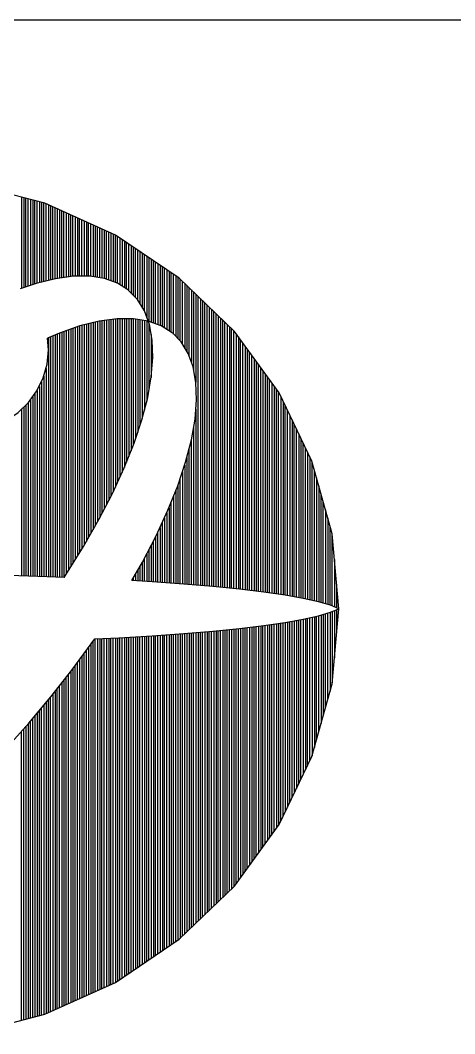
# Model space of a CAD drawing. Header units: millimetres. Extents: x 112 to 1408, y 148 to 1021.
# Drawn here: x 343.19 to 345.95, y 314.54 to 321 of the extents above; entities that cross this region are included whole.
import ezdxf

# ---------------------------------------------------------------- set-up
doc = ezdxf.new("R2010")
doc.units = ezdxf.units.MM
doc.layers.get('0').update_dxf_attribs({"color": 5, "lineweight": 30})

msp = doc.modelspace()

# ---------------------------------------------------------------- linework, layer by layer
for p, q in [((391.0205, 320.9994), (247.0205, 320.9994)), ((343.1931, 319.8713), (343.1931, 319.2899)), ((343.2073, 319.8676), (343.2073, 319.2951)), ((343.2215, 319.3002), (343.2215, 319.8646)), ((343.2358, 319.3049), (343.2358, 319.8598)), ((343.25, 319.8564), (343.25, 319.3091)), ((343.2642, 319.8536), (343.2642, 319.3146)), ((343.2785, 319.3197), (343.2785, 319.8498)), ((343.2927, 319.3246), (343.2927, 319.846)), ((343.3069, 319.8416), (343.3069, 319.3272)), ((343.3212, 319.8384), (343.3212, 319.3304)), ((343.3354, 319.3342), (343.3354, 319.8352)), ((343.3496, 319.3377), (343.3496, 319.8294)), ((343.3639, 319.8225), (343.3639, 319.3412)), ((343.3781, 319.816), (343.3781, 319.3449)), ((343.3924, 319.3488), (343.3924, 319.8096)), ((343.4066, 319.3523), (343.4066, 319.8041)), ((343.4208, 319.7974), (343.4208, 319.3542)), ((343.4351, 319.7908), (343.4351, 319.3559)), ((343.4493, 319.3581), (343.4493, 319.7849)), ((343.4635, 319.3601), (343.4635, 319.7787)), ((343.4778, 319.7717), (343.4778, 319.3618)), ((343.492, 319.7656), (343.492, 319.3634)), ((343.5062, 319.3655), (343.5062, 319.7596)), ((343.5205, 319.368), (343.5205, 319.7527)), ((343.5347, 319.7464), (343.5347, 319.368)), ((343.5489, 319.7399), (343.5489, 319.3682)), ((343.5632, 319.3682), (343.5632, 319.7334)), ((343.5774, 319.3681), (343.5774, 319.7271)), ((343.5916, 319.7203), (343.5916, 319.3686)), ((343.6059, 319.7143), (343.6059, 319.3681)), ((343.6201, 319.3685), (343.6201, 319.7079)), ((343.6343, 319.3669), (343.6343, 319.7008)), ((343.6486, 319.6949), (343.6486, 319.3643)), ((343.6628, 319.6886), (343.6628, 319.3625)), ((343.677, 319.36), (343.677, 319.6821)), ((343.6913, 319.3582), (343.6913, 319.6761)), ((343.7055, 319.6694), (343.7055, 319.3559)), ((343.7198, 319.6624), (343.7198, 319.3531)), ((343.734, 319.3486), (343.734, 319.657)), ((343.7482, 319.3437), (343.7482, 319.6501)), ((343.7625, 319.6434), (343.7625, 319.3388)), ((343.7767, 319.6374), (343.7767, 319.3329)), ((343.7909, 319.3284), (343.7909, 319.6309)), ((343.8052, 319.3229), (343.8052, 319.6212)), ((343.8194, 319.6116), (343.8194, 319.3138)), ((343.8336, 319.6017), (343.8336, 319.3042)), ((343.8479, 319.5924), (343.8479, 319.2954)), ((343.8621, 319.2863), (343.8621, 319.5829)), ((343.8763, 319.2758), (343.8763, 319.5731)), ((343.8906, 319.5629), (343.8906, 319.2616)), ((343.9048, 319.5539), (343.9048, 319.2469)), ((343.919, 319.2325), (343.919, 319.5439)), ((343.9333, 319.2172), (343.9333, 319.5346)), ((343.9475, 319.5248), (343.9475, 319.1936)), ((343.9617, 319.5154), (343.9617, 319.1703)), ((343.976, 319.1469), (343.976, 319.5055)), ((343.9902, 319.4961), (343.9902, 319.1074)), ((344.0044, 319.4861), (344.0044, 319.0809)), ((344.0187, 319.4769), (344.0187, 319.0757)), ((344.0329, 319.071), (344.0329, 319.4669)), ((344.0472, 319.0658), (344.0472, 319.4576)), ((344.0614, 319.4476), (344.0614, 319.06)), ((344.0756, 319.4384), (344.0756, 319.055)), ((344.0899, 319.0479), (344.0899, 319.4284)), ((343.5237, 319.3678), (343.4097, 319.3525)), ((343.6279, 319.3681), (343.5237, 319.3678)), ((343.7214, 319.3533), (343.6279, 319.3681)), ((344.1041, 319.0392), (344.1041, 319.4191)), ((344.1183, 319.4092), (344.1183, 319.0294)), ((344.1326, 319.3999), (344.1326, 319.0212)), ((344.1468, 319.0121), (344.1468, 319.3899)), ((344.161, 318.9995), (344.161, 319.3807)), ((344.1753, 319.3706), (344.1753, 318.9846)), ((344.1895, 319.3614), (344.1895, 318.9709)), ((343.2867, 319.3221), (343.1854, 319.2873)), ((343.4097, 319.3525), (343.2867, 319.3221)), ((343.8035, 319.3235), (343.7214, 319.3533)), ((343.8736, 319.2789), (343.8035, 319.3235)), ((344.2037, 318.9567), (344.2037, 319.3498)), ((344.218, 318.937), (344.218, 319.3361)), ((344.2322, 319.3211), (344.2322, 318.9131)), ((344.2464, 319.3073), (344.2464, 318.8896)), ((344.2607, 318.8589), (344.2607, 319.2946)), ((343.9312, 319.2199), (343.8749, 319.2779)), ((344.2749, 319.2816), (344.2749, 318.82)), ((344.2891, 319.2679), (344.2891, 318.7729)), ((344.3034, 319.2541), (344.3034, 318.6937)), ((344.3176, 317.3998), (344.3176, 319.2404)), ((343.9759, 319.147), (343.9312, 319.2199)), ((344.3318, 319.2266), (344.3318, 317.3983)), ((344.3461, 319.2129), (344.3461, 317.3971)), ((344.3603, 317.396), (344.3603, 319.1991)), ((344.3745, 317.3947), (344.3745, 319.1846)), ((344.3888, 319.1708), (344.3888, 317.3932)), ((344.0072, 319.0606), (343.9759, 319.147)), ((344.403, 319.1571), (344.403, 317.3924)), ((344.4173, 317.3913), (344.4173, 319.1434)), ((344.4315, 317.3896), (344.4315, 319.1296)), ((344.4457, 319.1159), (344.4457, 317.3886)), ((344.46, 319.1021), (344.46, 317.3869)), ((343.5653, 319.0515), (343.4343, 319.0064)), ((343.5205, 319.0361), (343.5205, 317.5396)), ((343.5347, 319.041), (343.5347, 317.5623)), ((343.5489, 319.0459), (343.5489, 317.585)), ((343.5632, 319.0508), (343.5632, 317.6077)), ((343.6883, 319.0819), (343.5653, 319.0515)), ((343.5774, 319.0545), (343.5774, 317.6304)), ((343.5916, 319.058), (343.5916, 317.6537)), ((343.6059, 319.0615), (343.6059, 317.6785)), ((343.6201, 319.065), (343.6201, 317.7033)), ((343.6343, 319.0685), (343.6343, 317.7281)), ((343.6486, 319.0721), (343.6486, 317.7529)), ((343.6628, 319.0756), (343.6628, 317.7778)), ((343.677, 319.0791), (343.677, 317.8026)), ((343.8023, 319.0972), (343.6883, 319.0819)), ((343.6913, 319.0823), (343.6913, 317.8284)), ((343.7055, 319.0842), (343.7055, 317.8559)), ((343.7198, 319.0861), (343.7198, 317.8833)), ((343.734, 319.088), (343.734, 317.9108)), ((343.7482, 319.0899), (343.7482, 317.9382)), ((343.7625, 319.0919), (343.7625, 317.9657)), ((343.7767, 319.0938), (343.7767, 317.9942)), ((343.7909, 319.0957), (343.7909, 318.0251)), ((343.9065, 319.0975), (343.8023, 319.0972)), ((343.8052, 319.0972), (343.8052, 318.056)), ((343.8194, 319.0973), (343.8194, 318.0869)), ((343.8336, 319.0973), (343.8336, 318.1177)), ((343.8479, 319.0973), (343.8479, 318.1488)), ((343.8621, 319.0974), (343.8621, 318.1845)), ((343.8763, 319.0974), (343.8763, 318.2201)), ((343.8906, 319.0975), (343.8906, 318.2558)), ((343.9048, 319.0975), (343.9048, 318.2914)), ((344, 319.0827), (343.9065, 319.0975)), ((343.919, 319.0955), (343.919, 318.3316)), ((343.9333, 319.0933), (343.9333, 318.3744)), ((343.9475, 319.091), (343.9475, 318.4172)), ((343.9617, 319.0887), (343.9617, 318.4618)), ((343.976, 319.0865), (343.976, 318.5168)), ((343.9902, 319.0842), (343.9902, 318.5718)), ((344.0821, 319.0529), (344, 319.0827)), ((344.0044, 319.0683), (344.0044, 318.6417)), ((344.025, 318.9615), (344.0072, 319.0606)), ((344.1522, 319.0083), (344.0821, 319.0529)), ((344.4742, 317.3854), (344.4742, 319.0885)), ((344.4884, 317.3836), (344.4884, 319.074)), ((344.5027, 319.0603), (344.5027, 317.3821)), ((344.5169, 319.0468), (344.5169, 317.3812)), ((343.4343, 319.0064), (343.3584, 318.9737)), ((343.3639, 318.9761), (343.3639, 317.4531)), ((343.3781, 318.9822), (343.3781, 317.4525)), ((343.3924, 318.9884), (343.3924, 317.452)), ((343.4066, 318.9945), (343.4066, 317.4514)), ((343.4208, 319.0006), (343.4208, 317.4509)), ((343.4351, 319.0067), (343.4351, 317.4503)), ((343.4493, 319.0116), (343.4493, 317.4498)), ((343.4635, 319.0165), (343.4635, 317.4508)), ((343.4778, 319.0214), (343.4778, 317.4715)), ((343.492, 319.0263), (343.492, 317.4942)), ((343.5062, 319.0312), (343.5062, 317.5169)), ((344.0187, 318.9968), (344.0187, 318.723)), ((344.2098, 318.9493), (344.1535, 319.0073)), ((344.5311, 317.38), (344.5311, 319.0328)), ((344.5454, 317.3785), (344.5454, 319.0191)), ((344.5596, 319.0011), (344.5596, 317.3766)), ((344.5738, 318.9819), (344.5738, 317.3754)), ((344.0292, 318.8504), (344.025, 318.9615)), ((344.2545, 318.8764), (344.2098, 318.9493)), ((344.5881, 317.3739), (344.5881, 318.9621)), ((344.6023, 317.3722), (344.6023, 318.9422)), ((344.6165, 318.922), (344.6165, 317.3704)), ((344.0196, 318.7281), (344.0292, 318.8504)), ((344.2858, 318.79), (344.2545, 318.8764)), ((344.6308, 318.9027), (344.6308, 317.3689)), ((344.645, 317.3671), (344.645, 318.8829)), ((344.6592, 317.3654), (344.6592, 318.8636)), ((344.6735, 318.8444), (344.6735, 317.3639)), ((343.3496, 318.7804), (343.3496, 317.4535)), ((344.3036, 318.6909), (344.2858, 318.79)), ((344.6877, 318.8251), (344.6877, 317.3619)), ((344.7019, 317.3605), (344.7019, 318.8048)), ((344.7162, 317.3585), (344.7162, 318.7856)), ((343.3354, 318.7322), (343.3354, 317.454)), ((343.9964, 318.5956), (344.0196, 318.7281)), ((344.7304, 318.7657), (344.7304, 317.3566)), ((344.7447, 318.746), (344.7447, 317.355)), ((344.7589, 317.3524), (344.7589, 318.7261)), ((343.3069, 318.6661), (343.3069, 317.4548)), ((343.3212, 318.6959), (343.3212, 317.4544)), ((344.3078, 318.5798), (344.3036, 318.6909)), ((344.7731, 317.3509), (344.7731, 318.7069)), ((344.7874, 318.6876), (344.7874, 317.3484)), ((344.8016, 318.6674), (344.8016, 317.3466)), ((344.8158, 317.345), (344.8158, 318.6484)), ((343.2642, 318.5972), (343.2642, 317.456)), ((343.2785, 318.6176), (343.2785, 317.4556)), ((343.2927, 318.6404), (343.2927, 317.4552)), ((343.9597, 318.4539), (343.9964, 318.5956)), ((344.8301, 317.3426), (344.8301, 318.6283)), ((344.8443, 318.5996), (344.8443, 317.3401)), ((343.1931, 318.5184), (343.1931, 317.4581)), ((343.2073, 318.5318), (343.2073, 317.4577)), ((343.2215, 318.5462), (343.2215, 317.4573)), ((343.2358, 318.5618), (343.2358, 317.4568)), ((343.25, 318.5787), (343.25, 317.4564)), ((344.2982, 318.4575), (344.3078, 318.5798)), ((344.3034, 318.5204), (344.3034, 317.4006)), ((344.8585, 318.5708), (344.8585, 317.3382)), ((344.8728, 317.3363), (344.8728, 318.5419)), ((343.9099, 318.3041), (343.9597, 318.4539)), ((344.275, 318.325), (344.2982, 318.4575)), ((344.887, 317.3337), (344.887, 318.5116)), ((344.9012, 318.4821), (344.9012, 317.3313)), ((344.2891, 318.4044), (344.2891, 317.4016)), ((344.9155, 318.4525), (344.9155, 317.3284)), ((344.9297, 317.3263), (344.9297, 318.4237)), ((344.9439, 317.3236), (344.9439, 318.3934)), ((344.2383, 318.1833), (344.275, 318.325)), ((344.9582, 318.3646), (344.9582, 317.3209)), ((344.9724, 318.3356), (344.9724, 317.3181)), ((343.8472, 318.1473), (343.9099, 318.3041)), ((344.2607, 317.4044), (344.2607, 318.2687)), ((344.2749, 317.4031), (344.2749, 318.3235)), ((344.9866, 317.3158), (344.9866, 318.3054)), ((345.0009, 317.3126), (345.0009, 318.276)), ((344.2464, 318.2133), (344.2464, 317.4051)), ((345.0151, 318.2471), (345.0151, 317.3095)), ((345.0293, 318.2174), (345.0293, 317.3062)), ((343.7723, 317.9846), (343.8472, 318.1473)), ((344.1885, 318.0335), (344.2383, 318.1833)), ((344.2322, 318.1648), (344.2322, 317.4065)), ((345.0436, 317.3034), (345.0436, 318.1865)), ((345.0578, 317.3006), (345.0578, 318.1352)), ((344.2037, 317.4089), (344.2037, 318.0794)), ((344.218, 318.1211), (344.218, 317.4077)), ((345.0721, 318.0841), (345.0721, 317.2968)), ((344.1258, 317.8766), (344.1885, 318.0335)), ((344.1895, 318.0359), (344.1895, 317.4092)), ((345.0863, 318.0326), (345.0863, 317.2934)), ((343.6856, 317.8174), (343.7723, 317.9846)), ((344.161, 317.9644), (344.161, 317.4116)), ((344.1753, 318.0001), (344.1753, 317.4104)), ((345.1005, 317.2896), (345.1005, 317.9809)), ((344.0509, 317.714), (344.1258, 317.8766)), ((344.1326, 317.8929), (344.1326, 317.4136)), ((344.1468, 317.4125), (344.1468, 317.9286)), ((345.1148, 317.2851), (345.1148, 317.9292)), ((345.129, 317.8789), (345.129, 317.2808)), ((343.5877, 317.6469), (343.6856, 317.8174)), ((344.1041, 317.8296), (344.1041, 317.4156)), ((344.1183, 317.8599), (344.1183, 317.4147)), ((345.1432, 317.8269), (345.1432, 317.2769)), ((344.0756, 317.768), (344.0756, 317.4176)), ((344.0899, 317.4165), (344.0899, 317.7989)), ((345.1575, 317.2729), (345.1575, 317.7754)), ((343.9642, 317.5468), (344.0509, 317.714)), ((344.0472, 317.7062), (344.0472, 317.4196)), ((344.0614, 317.4191), (344.0614, 317.7369)), ((345.1717, 317.2678), (345.1717, 317.7169)), ((343.4638, 317.4492), (343.5877, 317.6469)), ((344.0044, 317.6234), (344.0044, 317.4226)), ((344.0187, 317.652), (344.0187, 317.4215)), ((344.0329, 317.421), (344.0329, 317.6784)), ((343.976, 317.4245), (343.976, 317.5691)), ((343.9902, 317.5962), (343.9902, 317.4234)), ((345.1859, 317.5629), (345.1859, 317.261)), ((343.8965, 317.4288), (343.9642, 317.5468)), ((343.9333, 317.4925), (343.9333, 317.4267)), ((343.9475, 317.5177), (343.9475, 317.4261)), ((343.9617, 317.5425), (343.9617, 317.4248)), ((343.3562, 317.4533), (343.1157, 317.4603)), ((343.4638, 317.4492), (343.3562, 317.4533)), ((344.0256, 317.4213), (343.8965, 317.4288)), ((343.9048, 317.443), (343.9048, 317.4283)), ((343.919, 317.4682), (343.919, 317.4273)), ((344.2257, 317.4071), (344.0256, 317.4213)), ((344.4116, 317.3914), (344.2257, 317.4071)), ((344.582, 317.3743), (344.4116, 317.3914)), ((344.7355, 317.3559), (344.582, 317.3743)), ((344.871, 317.3363), (344.7355, 317.3559)), ((345.2002, 317.2549), (345.2002, 317.4061)), ((344.9875, 317.3157), (344.871, 317.3363)), ((345.084, 317.2942), (344.9875, 317.3157)), ((345.1598, 317.2721), (345.084, 317.2942)), ((345.2144, 317.2494), (345.1598, 317.2721)), ((345.1598, 317.2267), (345.2144, 317.2494)), ((345.1717, 317.2312), (345.1717, 316.7781)), ((345.1859, 317.2374), (345.1859, 316.936)), ((345.2002, 317.0943), (345.2002, 317.2435)), ((344.7355, 317.1429), (344.871, 317.1625)), ((344.871, 317.1625), (344.9875, 317.1831)), ((344.887, 317.1647), (344.887, 315.986)), ((344.9012, 316.0155), (344.9012, 317.1678)), ((344.9155, 316.0455), (344.9155, 317.17)), ((344.9297, 317.1724), (344.9297, 316.0744)), ((344.9439, 317.1751), (344.9439, 316.1042)), ((344.9582, 316.1334), (344.9582, 317.1779)), ((344.9724, 316.1631), (344.9724, 317.1806)), ((344.9866, 317.1825), (344.9866, 316.193)), ((344.9875, 317.1831), (345.084, 317.2046)), ((345.0009, 317.1861), (345.0009, 316.2219)), ((345.0151, 316.2521), (345.0151, 317.1889)), ((345.0293, 316.2817), (345.0293, 317.1922)), ((345.0436, 317.195), (345.0436, 316.3129)), ((345.0578, 317.1982), (345.0578, 316.3646)), ((345.0721, 316.4152), (345.0721, 317.2018)), ((345.084, 317.2046), (345.1598, 317.2267)), ((345.0863, 316.4658), (345.0863, 317.2054)), ((345.1005, 317.2087), (345.1005, 316.5174)), ((345.1148, 317.2136), (345.1148, 316.5691)), ((345.129, 316.6205), (345.129, 317.2175)), ((345.1432, 316.6719), (345.1432, 317.2219)), ((345.1575, 317.2256), (345.1575, 316.7237)), ((344.2257, 317.0917), (344.4116, 317.1074)), ((344.3034, 317.0981), (344.3034, 315.2451)), ((344.3176, 317.099), (344.3176, 315.2586)), ((344.3318, 315.2726), (344.3318, 317.1001)), ((344.3461, 315.2868), (344.3461, 317.1019)), ((344.3603, 317.1028), (344.3603, 315.2996)), ((344.3745, 317.1039), (344.3745, 315.3136)), ((344.3888, 315.3276), (344.3888, 317.1051)), ((344.403, 315.3413), (344.403, 317.1064)), ((344.4116, 317.1074), (344.582, 317.1245)), ((344.4173, 317.1073), (344.4173, 315.355)), ((344.4315, 317.1091), (344.4315, 315.3688)), ((344.4457, 315.3823), (344.4457, 317.1105)), ((344.46, 315.3963), (344.46, 317.1119)), ((344.4742, 317.1133), (344.4742, 315.41)), ((344.4884, 317.1147), (344.4884, 315.4239)), ((344.5027, 315.4374), (344.5027, 317.1164)), ((344.5169, 315.4514), (344.5169, 317.1176)), ((344.5311, 317.1192), (344.5311, 315.4652)), ((344.5454, 317.1204), (344.5454, 315.4789)), ((344.5596, 315.4972), (344.5596, 317.1221)), ((344.5738, 315.5169), (344.5738, 317.1235)), ((344.582, 317.1245), (344.7355, 317.1429)), ((344.5881, 317.1248), (344.5881, 315.5368)), ((344.6023, 317.1266), (344.6023, 315.5563)), ((344.6165, 315.5758), (344.6165, 317.1284)), ((344.6308, 315.5959), (344.6308, 317.1301)), ((344.645, 317.1314), (344.645, 315.6156)), ((344.6592, 317.1337), (344.6592, 315.6348)), ((344.6735, 315.6544), (344.6735, 317.1353)), ((344.6877, 315.6745), (344.6877, 317.1369)), ((344.7019, 317.139), (344.7019, 315.694)), ((344.7162, 317.1399), (344.7162, 315.7137)), ((344.7304, 315.7331), (344.7304, 317.1421)), ((344.7447, 315.7528), (344.7447, 317.1444)), ((344.7589, 317.1456), (344.7589, 315.7727)), ((344.7731, 317.148), (344.7731, 315.7919)), ((344.7874, 315.8119), (344.7874, 317.1504)), ((344.8016, 315.8311), (344.8016, 317.1522)), ((344.8158, 317.1543), (344.8158, 315.8511)), ((344.8301, 317.1562), (344.8301, 315.8705)), ((344.8443, 315.898), (344.8443, 317.1586)), ((344.8585, 315.9275), (344.8585, 317.1609)), ((344.8728, 317.1621), (344.8728, 315.9571)), ((343.5142, 316.8581), (343.6604, 317.0578)), ((343.6486, 314.8037), (343.6486, 317.0417)), ((343.6604, 317.0578), (343.8129, 317.0651)), ((343.6628, 314.8103), (343.6628, 317.0579)), ((343.677, 317.0583), (343.677, 314.8165)), ((343.6913, 317.0586), (343.6913, 314.8234)), ((343.7055, 314.8294), (343.7055, 317.0596)), ((343.7198, 314.836), (343.7198, 317.0601)), ((343.734, 317.0611), (343.734, 314.8422)), ((343.7482, 317.062), (343.7482, 314.8488)), ((343.7625, 314.8553), (343.7625, 317.0624)), ((343.7767, 314.8617), (343.7767, 317.063)), ((343.7909, 317.0638), (343.7909, 314.8681)), ((343.8052, 317.0646), (343.8052, 314.8773)), ((343.8129, 317.0651), (344.0256, 317.0775)), ((343.8194, 314.8873), (343.8194, 317.0655)), ((343.8336, 314.8967), (343.8336, 317.0658)), ((343.8479, 317.0669), (343.8479, 314.9063)), ((343.8621, 317.0679), (343.8621, 314.9159)), ((343.8763, 314.926), (343.8763, 317.0685)), ((343.8906, 314.9352), (343.8906, 317.0695)), ((343.9048, 317.0705), (343.9048, 314.9446)), ((343.919, 317.0711), (343.919, 314.9547)), ((343.9333, 314.9638), (343.9333, 317.0719)), ((343.9475, 314.9734), (343.9475, 317.0723)), ((343.9617, 317.0737), (343.9617, 314.9835)), ((343.976, 317.0745), (343.976, 314.9929)), ((343.9902, 315.0025), (343.9902, 317.0755)), ((344.0044, 315.0123), (344.0044, 317.0761)), ((344.0187, 317.0769), (344.0187, 315.0219)), ((344.0256, 317.0775), (344.2257, 317.0917)), ((344.0329, 317.0773), (344.0329, 315.0316)), ((344.0472, 315.0412), (344.0472, 317.0789)), ((344.0614, 315.0506), (344.0614, 317.0801)), ((344.0756, 317.0805), (344.0756, 315.0607)), ((344.0899, 317.0818), (344.0899, 315.0699)), ((344.1041, 315.0797), (344.1041, 317.083)), ((344.1183, 315.0893), (344.1183, 317.084)), ((344.1326, 317.0852), (344.1326, 315.0992)), ((344.1468, 317.0861), (344.1468, 315.1084)), ((344.161, 315.1182), (344.161, 317.0871)), ((344.1753, 315.1275), (344.1753, 317.0879)), ((344.1895, 317.0888), (344.1895, 315.1372)), ((344.2037, 317.0899), (344.2037, 315.1484)), ((344.218, 315.1624), (344.218, 317.0907)), ((344.2322, 315.1761), (344.2322, 317.0917)), ((344.2464, 317.0931), (344.2464, 315.1899)), ((344.2607, 317.0942), (344.2607, 315.2039)), ((344.2749, 315.2173), (344.2749, 317.0955)), ((344.2891, 315.2311), (344.2891, 317.0967)), ((343.6059, 314.7845), (343.6059, 316.9826)), ((343.6201, 317.0019), (343.6201, 314.7909)), ((343.6343, 317.0216), (343.6343, 314.7973)), ((343.5489, 314.7586), (343.5489, 316.9056)), ((343.5632, 316.9249), (343.5632, 314.7653)), ((343.5774, 316.9441), (343.5774, 314.7714)), ((343.5916, 314.7781), (343.5916, 316.9634)), ((343.3802, 316.6875), (343.5142, 316.8581)), ((343.5062, 316.8479), (343.5062, 314.7394)), ((343.5205, 316.8668), (343.5205, 314.746)), ((343.5347, 314.7527), (343.5347, 316.8864)), ((343.4493, 316.7748), (343.4493, 314.714)), ((343.4635, 316.7929), (343.4635, 314.7205)), ((343.4778, 314.7271), (343.4778, 316.8115)), ((343.492, 314.7331), (343.492, 316.8289)), ((343.4066, 316.7203), (343.4066, 314.6948)), ((343.4208, 314.7012), (343.4208, 316.7382)), ((343.4351, 314.7074), (343.4351, 316.7571)), ((343.2396, 316.5201), (343.3802, 316.6875)), ((343.3496, 316.6507), (343.3496, 314.6691)), ((343.3639, 314.6755), (343.3639, 316.6675)), ((343.3781, 314.682), (343.3781, 316.685)), ((343.3924, 316.7021), (343.3924, 314.6881)), ((343.2927, 316.5832), (343.2927, 314.6525)), ((343.3069, 314.6562), (343.3069, 316.6004)), ((343.3212, 314.6596), (343.3212, 316.6175)), ((343.3354, 316.6338), (343.3354, 314.6636)), ((343.0934, 316.3573), (343.2396, 316.5201)), ((343.25, 314.6417), (343.25, 316.5319)), ((343.2642, 314.6452), (343.2642, 316.5489)), ((343.2785, 316.5654), (343.2785, 314.6488)), ((343.1931, 314.6268), (343.1931, 316.4678)), ((343.2073, 314.6307), (343.2073, 316.4835)), ((343.2215, 316.4993), (343.2215, 314.6342)), ((343.2358, 316.5151), (343.2358, 314.6381))]:
    msp.add_line(p, q)
for points in [[(345.2144, 317.2494), (345.1711, 317.7269), (345.0427, 318.19), (344.833, 318.6244), (344.5483, 319.0171), (344.1974, 319.356), (343.7909, 319.631), (343.3412, 319.8336), (342.8618, 319.9576)], [(342.5444, 318.4515), (342.5525, 318.4469), (342.638, 318.4084), (342.729, 318.3848), (342.823, 318.3769), (342.9169, 318.3848), (343.008, 318.4084), (343.0934, 318.4469), (343.1707, 318.4991), (343.2373, 318.5635), (343.2914, 318.6381), (343.3313, 318.7207), (343.3557, 318.8087), (343.3639, 318.8994), (343.3585, 318.973)], [(342.8618, 314.5412), (343.3412, 314.6652), (343.7909, 314.8678), (344.1974, 315.1428), (344.5483, 315.4817), (344.833, 315.8744), (345.0427, 316.3088), (345.1711, 316.7719), (345.2144, 317.2494)]]:
    msp.add_lwpolyline(points)

doc.saveas('drawing.dxf')
